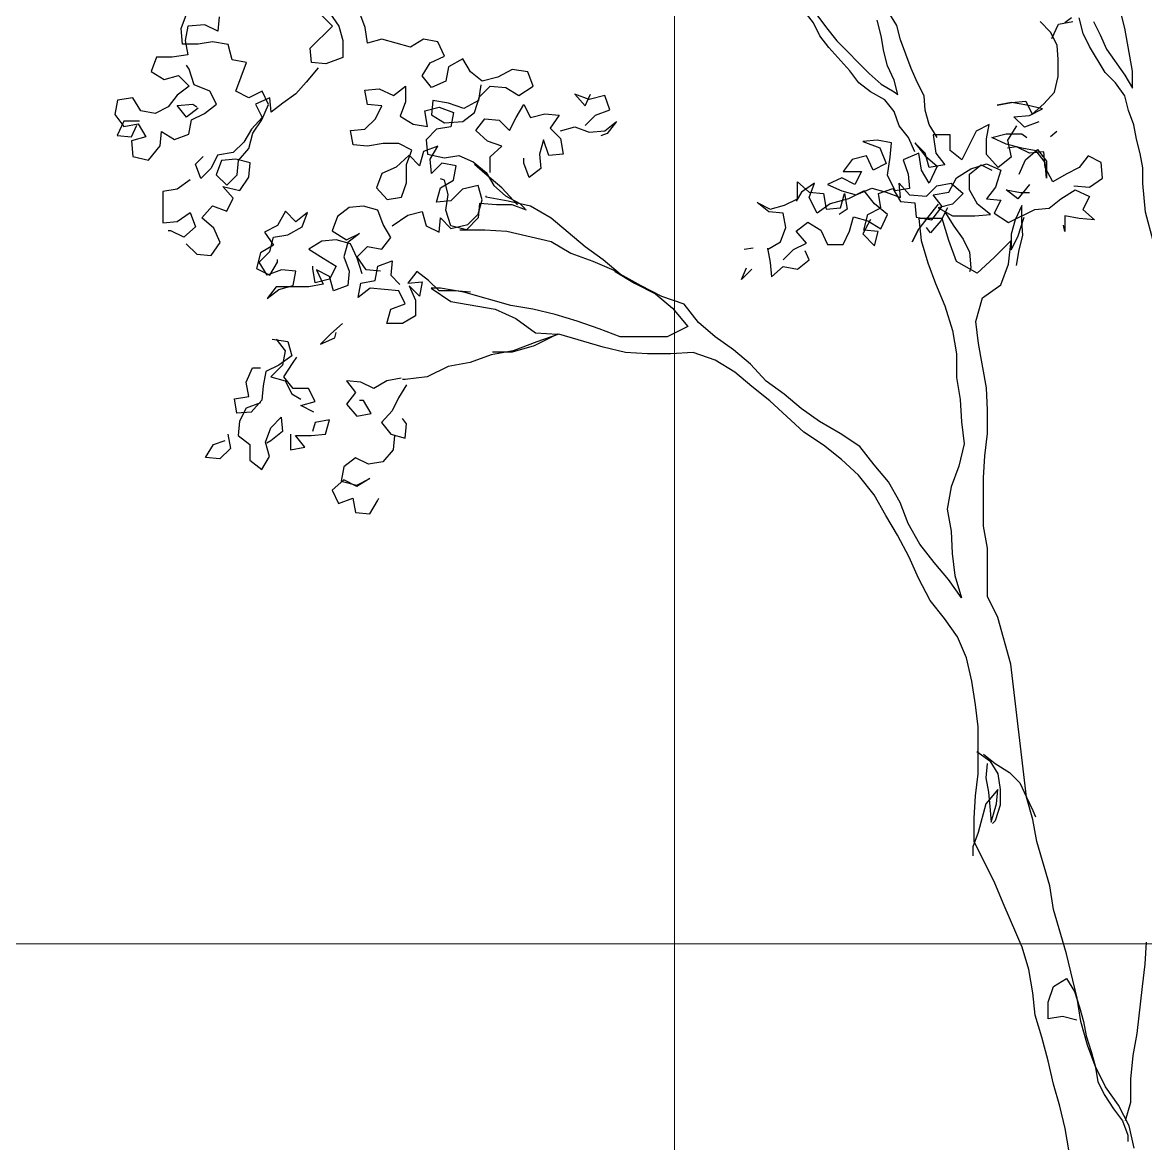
# Model space of a CAD drawing. Header units: millimetres. Extents: x 684983 to 685377, y 990360 to 990509.
# Drawn here: x 685191.256 to 685192.498, y 990433.817 to 990435.057 of the extents above; entities that cross this region are included whole.
import ezdxf

# ---------------------------------------------------------------- set-up
doc = ezdxf.new("R2010")
doc.units = ezdxf.units.MM
doc.layers.add('grid', color=8, linetype='Continuous', lineweight=9)
doc.layers.add('TEAK', color=7, linetype='Continuous')

# ---------------------------------------------------------------- blocks, each defined once
blk = doc.blocks.new('A$C25655A80')
at = {"color": 62}
for p, q in [((-0.75724, 1.33594), (-0.75339, 1.34651)), ((-0.72936, 1.34457), (-0.73033, 1.33399)), ((-0.64573, 1.33776), (-0.65438, 1.34642)), ((-0.64765, 1.34738), (-0.64093, 1.33776)), ((-0.6217, 1.33678), (-0.62554, 1.34736)), ((-0.29101, 1.34032), (-0.29773, 1.34898)), ((-0.28908, 1.34705), (-0.2814, 1.33647)), ((-0.24103, 1.33066), (-0.2439, 1.3422)), ((-0.22949, 1.33834), (-0.23525, 1.34796)), ((-0.10067, 1.34399), (-0.10548, 1.34015)), ((-0.09203, 1.33245), (-0.0949, 1.34399)), ((-0.06126, 1.33627), (-0.06413, 1.3478)), ((-0.75629, 1.32441), (-0.75724, 1.33594)), ((-0.75244, 1.33786), (-0.75437, 1.32729)), ((-0.73994, 1.33881), (-0.75244, 1.33786)), ((-0.73033, 1.33399), (-0.73994, 1.33881)), ((-0.66209, 1.32144), (-0.64573, 1.33776)), ((-0.64093, 1.33776), (-0.63805, 1.32718)), ((-0.61979, 1.32524), (-0.6217, 1.33678)), ((-0.28621, 1.3307), (-0.29101, 1.34032)), ((-0.2814, 1.33647), (-0.27372, 1.32685)), ((-0.22661, 1.32777), (-0.22949, 1.33834)), ((-0.11606, 1.33343), (-0.12374, 1.34113)), ((-0.1151, 1.32862), (-0.11029, 1.33919)), ((-0.11029, 1.33919), (-0.09971, 1.34111)), ((-0.08433, 1.34109), (-0.07953, 1.33148)), ((-0.05552, 1.30454), (-0.06126, 1.33627)), ((-0.75437, 1.32729), (-0.75246, 1.31671)), ((-0.73418, 1.32631), (-0.74476, 1.32439)), ((-0.72265, 1.32437), (-0.73418, 1.32631)), ((-0.63805, 1.32718), (-0.63806, 1.31468)), ((-0.60921, 1.32812), (-0.61979, 1.32524)), ((-0.58807, 1.32233), (-0.60921, 1.32812)), ((-0.57845, 1.32809), (-0.58807, 1.32233)), ((-0.56788, 1.32616), (-0.57845, 1.32809)), ((-0.56308, 1.31558), (-0.56788, 1.32616)), ((-0.27949, 1.32205), (-0.28621, 1.3307)), ((-0.27372, 1.32685), (-0.24971, 1.30279)), ((-0.23912, 1.31913), (-0.24103, 1.33066)), ((-0.21894, 1.30661), (-0.22661, 1.32777)), ((-0.11126, 1.32381), (-0.11606, 1.33343)), ((-0.08723, 1.32283), (-0.09203, 1.33245)), ((-0.07953, 1.33148), (-0.07473, 1.3209)), ((-0.74476, 1.32439), (-0.75629, 1.32441)), ((-0.71977, 1.31284), (-0.72265, 1.32437)), ((-0.66114, 1.31086), (-0.66209, 1.32144)), ((-0.26413, 1.30473), (-0.27949, 1.32205)), ((-0.23624, 1.30855), (-0.23912, 1.31913)), ((-0.11031, 1.31324), (-0.11126, 1.32381)), ((-0.07571, 1.30359), (-0.08723, 1.32283)), ((-0.07473, 1.3209), (-0.06129, 1.30166)), ((-0.77553, 1.31481), (-0.77938, 1.30424)), ((-0.76399, 1.3148), (-0.77553, 1.31481)), ((-0.75246, 1.31671), (-0.76399, 1.3148)), ((-0.7515, 1.30614), (-0.75342, 1.30902)), ((-0.7092, 1.3109), (-0.71977, 1.31284)), ((-0.71691, 1.28976), (-0.7092, 1.3109)), ((-0.65056, 1.30989), (-0.66114, 1.31086)), ((-0.63806, 1.31468), (-0.65056, 1.30989)), ((-0.57944, 1.30117), (-0.57366, 1.31078)), ((-0.57366, 1.31078), (-0.56308, 1.31558)), ((-0.54962, 1.31364), (-0.5602, 1.30788)), ((-0.54386, 1.30402), (-0.54962, 1.31364)), ((-0.11032, 1.30074), (-0.11031, 1.31324)), ((-0.77938, 1.30424), (-0.76978, 1.29846)), ((-0.76978, 1.29846), (-0.7592, 1.30134)), ((-0.7592, 1.30134), (-0.75152, 1.29364)), ((-0.74767, 1.2946), (-0.7515, 1.30614)), ((-0.65633, 1.30701), (-0.665, 1.29644)), ((-0.57271, 1.29251), (-0.57944, 1.30117)), ((-0.5602, 1.30788), (-0.56214, 1.29731)), ((-0.53522, 1.29729), (-0.54386, 1.30402)), ((-0.5131, 1.30592), (-0.52368, 1.30016)), ((-0.50157, 1.30398), (-0.5131, 1.30592)), ((-0.49773, 1.29341), (-0.50157, 1.30398)), ((-0.2574, 1.29607), (-0.26413, 1.30473)), ((-0.24971, 1.30279), (-0.24106, 1.29509)), ((-0.23145, 1.29797), (-0.23624, 1.30855)), ((-0.21415, 1.29603), (-0.21894, 1.30661)), ((-0.11321, 1.28921), (-0.11032, 1.30074)), ((-0.06803, 1.2959), (-0.07571, 1.30359)), ((-0.06129, 1.30166), (-0.05553, 1.29204)), ((-0.05553, 1.29204), (-0.05552, 1.30454)), ((-0.75152, 1.29364), (-0.76017, 1.28692)), ((-0.73614, 1.28978), (-0.74767, 1.2946)), ((-0.665, 1.29644), (-0.67269, 1.2878)), ((-0.6006, 1.28677), (-0.59194, 1.29349)), ((-0.59194, 1.29349), (-0.59195, 1.28196)), ((-0.56214, 1.29731), (-0.57271, 1.29251)), ((-0.53618, 1.2944), (-0.53812, 1.28287)), ((-0.53715, 1.28575), (-0.52945, 1.29344)), ((-0.52368, 1.30016), (-0.53522, 1.29729)), ((-0.52945, 1.29344), (-0.51792, 1.29246)), ((-0.51792, 1.29246), (-0.50831, 1.28669)), ((-0.50831, 1.28669), (-0.49773, 1.29341)), ((-0.24876, 1.28933), (-0.2574, 1.29607)), ((-0.24106, 1.29509), (-0.23145, 1.28932)), ((-0.22857, 1.28739), (-0.23145, 1.29797)), ((-0.20935, 1.28641), (-0.21415, 1.29603)), ((-0.06131, 1.28628), (-0.06803, 1.2959)), ((-0.79286, 1.28503), (-0.8044, 1.28311)), ((-0.7871, 1.27541), (-0.79286, 1.28503)), ((-0.76017, 1.28692), (-0.76691, 1.27827)), ((-0.73134, 1.28016), (-0.73614, 1.28978)), ((-0.7073, 1.28495), (-0.71691, 1.28976)), ((-0.69769, 1.28974), (-0.7073, 1.28495)), ((-0.69192, 1.28493), (-0.7025, 1.28014)), ((-0.69289, 1.28013), (-0.69769, 1.28974)), ((-0.69097, 1.27436), (-0.69192, 1.28493)), ((-0.67269, 1.2878), (-0.68231, 1.28108)), ((-0.62174, 1.29064), (-0.61117, 1.29159)), ((-0.61983, 1.28006), (-0.62174, 1.29064)), ((-0.61117, 1.29159), (-0.6006, 1.28677)), ((-0.54101, 1.27422), (-0.53715, 1.28575)), ((-0.46698, 1.28761), (-0.45929, 1.27895)), ((-0.4564, 1.28376), (-0.46698, 1.28761)), ((-0.45929, 1.27895), (-0.45544, 1.2876)), ((-0.44487, 1.28663), (-0.4564, 1.28376)), ((-0.44103, 1.27605), (-0.44487, 1.28663)), ((-0.23819, 1.28356), (-0.24876, 1.28933)), ((-0.23145, 1.28932), (-0.22857, 1.28739)), ((-0.2084, 1.27584), (-0.20935, 1.28641)), ((-0.12091, 1.28056), (-0.11321, 1.28921)), ((-0.05843, 1.2757), (-0.06131, 1.28628)), ((-0.8044, 1.28311), (-0.80633, 1.27254)), ((-0.76691, 1.27827), (-0.77653, 1.27347)), ((-0.76018, 1.27923), (-0.74864, 1.28018)), ((-0.75346, 1.27057), (-0.76018, 1.27923)), ((-0.7448, 1.27729), (-0.75346, 1.27057)), ((-0.74864, 1.28018), (-0.74576, 1.27825)), ((-0.74, 1.27344), (-0.73134, 1.28016)), ((-0.7025, 1.28014), (-0.6977, 1.27052)), ((-0.69771, 1.2686), (-0.69289, 1.28013)), ((-0.68231, 1.28108), (-0.69097, 1.27436)), ((-0.60926, 1.27909), (-0.61983, 1.28006)), ((-0.61407, 1.26948), (-0.60926, 1.27909)), ((-0.59195, 1.28196), (-0.5958, 1.27139)), ((-0.57754, 1.27522), (-0.56696, 1.27809)), ((-0.57176, 1.2829), (-0.57273, 1.27233)), ((-0.56023, 1.28097), (-0.57176, 1.2829)), ((-0.56696, 1.27809), (-0.55639, 1.27423)), ((-0.5487, 1.27711), (-0.56023, 1.28097)), ((-0.53812, 1.28287), (-0.5487, 1.27711)), ((-0.51025, 1.27035), (-0.50447, 1.27995)), ((-0.50447, 1.27995), (-0.49968, 1.27034)), ((-0.45161, 1.27222), (-0.44103, 1.27605)), ((-0.23147, 1.2749), (-0.23819, 1.28356)), ((-0.20552, 1.26526), (-0.2084, 1.27584)), ((-0.15552, 1.27964), (-0.14494, 1.28155)), ((-0.14494, 1.28155), (-0.15552, 1.27964)), ((-0.14494, 1.28155), (-0.13437, 1.2825)), ((-0.13341, 1.27962), (-0.14494, 1.28155)), ((-0.13437, 1.2825), (-0.12957, 1.27288)), ((-0.12188, 1.27672), (-0.13341, 1.27962)), ((-0.1315, 1.27192), (-0.12188, 1.27672)), ((-0.12957, 1.27288), (-0.12091, 1.28056)), ((-0.80633, 1.27254), (-0.79961, 1.26388)), ((-0.7996, 1.26773), (-0.80442, 1.25716)), ((-0.78807, 1.26772), (-0.7996, 1.26773)), ((-0.77653, 1.27347), (-0.7871, 1.27541)), ((-0.75155, 1.25807), (-0.74962, 1.26864)), ((-0.74962, 1.26864), (-0.74, 1.27344)), ((-0.6977, 1.27052), (-0.7054, 1.26187)), ((-0.70444, 1.25899), (-0.69771, 1.2686)), ((-0.62177, 1.2618), (-0.61407, 1.26948)), ((-0.5958, 1.27139), (-0.5862, 1.26561)), ((-0.57562, 1.26368), (-0.57754, 1.27522)), ((-0.57273, 1.27233), (-0.56312, 1.26655)), ((-0.56312, 1.26655), (-0.54967, 1.2675)), ((-0.55639, 1.27423), (-0.55832, 1.26366)), ((-0.54967, 1.2675), (-0.54101, 1.27422)), ((-0.54006, 1.26076), (-0.53332, 1.26941)), ((-0.53332, 1.26941), (-0.52275, 1.26844)), ((-0.52275, 1.26844), (-0.51507, 1.26074)), ((-0.51507, 1.26074), (-0.51025, 1.27035)), ((-0.49968, 1.27034), (-0.4891, 1.27321)), ((-0.4891, 1.27321), (-0.47853, 1.27224)), ((-0.47853, 1.27224), (-0.48526, 1.26263)), ((-0.45931, 1.26453), (-0.45161, 1.27222)), ((-0.22763, 1.26432), (-0.23147, 1.2749)), ((-0.14303, 1.27097), (-0.1315, 1.27192)), ((-0.13535, 1.26327), (-0.14303, 1.27097)), ((-0.0546, 1.26512), (-0.05843, 1.2757)), ((-0.79961, 1.26388), (-0.78903, 1.2658)), ((-0.79385, 1.25619), (-0.78999, 1.26484)), ((-0.78903, 1.2658), (-0.78327, 1.25618)), ((-0.7727, 1.24944), (-0.77173, 1.26001)), ((-0.77173, 1.26001), (-0.76213, 1.25424)), ((-0.7054, 1.26187), (-0.71118, 1.25227)), ((-0.63234, 1.26085), (-0.62177, 1.2618)), ((-0.63043, 1.25027), (-0.63234, 1.26085)), ((-0.5862, 1.26561), (-0.57562, 1.26368)), ((-0.5689, 1.26175), (-0.57659, 1.25407)), ((-0.55832, 1.26366), (-0.5689, 1.26175)), ((-0.53141, 1.25306), (-0.54006, 1.26076)), ((-0.48526, 1.26263), (-0.47758, 1.25494)), ((-0.47757, 1.2607), (-0.467, 1.26358)), ((-0.467, 1.26358), (-0.45643, 1.25972)), ((-0.45643, 1.25972), (-0.44489, 1.26067)), ((-0.44489, 1.26067), (-0.43623, 1.2674)), ((-0.43623, 1.2674), (-0.44297, 1.25875)), ((-0.22091, 1.25566), (-0.22763, 1.26432)), ((-0.19976, 1.25564), (-0.20552, 1.26526)), ((-0.17092, 1.26042), (-0.18151, 1.23928)), ((-0.1613, 1.26522), (-0.17092, 1.26042)), ((-0.16323, 1.25465), (-0.1613, 1.26522)), ((-0.14112, 1.26424), (-0.14785, 1.25367)), ((-0.12477, 1.26711), (-0.13535, 1.26327)), ((-0.11613, 1.25653), (-0.11132, 1.26037)), ((-0.05268, 1.25455), (-0.0546, 1.26512)), ((-0.80442, 1.25716), (-0.79385, 1.25619)), ((-0.78327, 1.25618), (-0.79385, 1.2533)), ((-0.79385, 1.2533), (-0.7929, 1.24177)), ((-0.76213, 1.25424), (-0.75155, 1.25807)), ((-0.71118, 1.25227), (-0.71888, 1.24458)), ((-0.70734, 1.24746), (-0.70444, 1.25899)), ((-0.60832, 1.25121), (-0.61986, 1.2493)), ((-0.59678, 1.2512), (-0.60832, 1.25121)), ((-0.58718, 1.24638), (-0.59678, 1.2512)), ((-0.57659, 1.25407), (-0.57564, 1.24349)), ((-0.52084, 1.24921), (-0.53141, 1.25306)), ((-0.49008, 1.25399), (-0.49297, 1.24341)), ((-0.48624, 1.24245), (-0.49008, 1.25399)), ((-0.47758, 1.25494), (-0.47567, 1.2434)), ((-0.44297, 1.25875), (-0.44778, 1.25683)), ((-0.24398, 1.25376), (-0.25456, 1.25281)), ((-0.25456, 1.25281), (-0.24207, 1.24799)), ((-0.23341, 1.25183), (-0.24398, 1.25376)), ((-0.23438, 1.24126), (-0.23341, 1.25183)), ((-0.21611, 1.24508), (-0.22091, 1.25566)), ((-0.21611, 1.25181), (-0.20843, 1.24219)), ((-0.20843, 1.24412), (-0.21611, 1.25181)), ((-0.20264, 1.25757), (-0.20073, 1.24411)), ((-0.19015, 1.25756), (-0.20264, 1.25757)), ((-0.19016, 1.24602), (-0.19015, 1.25756)), ((-0.16324, 1.24311), (-0.16323, 1.25465)), ((-0.15939, 1.25561), (-0.14881, 1.25848)), ((-0.14882, 1.25079), (-0.15939, 1.25561)), ((-0.14881, 1.25848), (-0.13728, 1.25847)), ((-0.14785, 1.25367), (-0.14498, 1.24117)), ((-0.13728, 1.25847), (-0.13343, 1.25558)), ((-0.04981, 1.24397), (-0.05268, 1.25455)), ((-0.78137, 1.23887), (-0.7727, 1.24944)), ((-0.73041, 1.24267), (-0.73523, 1.23306)), ((-0.71888, 1.24458), (-0.73041, 1.24267)), ((-0.71504, 1.23881), (-0.70734, 1.24746)), ((-0.61986, 1.2493), (-0.63043, 1.25027)), ((-0.59103, 1.23581), (-0.58718, 1.24638)), ((-0.57853, 1.24542), (-0.58142, 1.23484)), ((-0.56795, 1.24925), (-0.57853, 1.24542)), ((-0.57564, 1.24349), (-0.56315, 1.2406)), ((-0.57372, 1.23964), (-0.56795, 1.24925)), ((-0.5295, 1.24153), (-0.52084, 1.24921)), ((-0.49297, 1.24341), (-0.49202, 1.23284)), ((-0.47567, 1.2434), (-0.48624, 1.24245)), ((-0.24207, 1.24799), (-0.23727, 1.23645)), ((-0.21323, 1.24412), (-0.22477, 1.23932)), ((-0.21132, 1.23162), (-0.21323, 1.24412)), ((-0.20555, 1.23354), (-0.20843, 1.24412)), ((-0.20073, 1.24411), (-0.19401, 1.23545)), ((-0.18151, 1.23928), (-0.19016, 1.24602)), ((-0.1546, 1.23349), (-0.16324, 1.24311)), ((-0.13729, 1.2479), (-0.14882, 1.25079)), ((-0.14113, 1.24886), (-0.14786, 1.24791)), ((-0.13152, 1.24405), (-0.14113, 1.24886)), ((-0.12671, 1.24596), (-0.13729, 1.2479)), ((-0.13441, 1.23924), (-0.12575, 1.24692)), ((-0.12095, 1.245), (-0.13152, 1.24405)), ((-0.11999, 1.23731), (-0.12671, 1.24596)), ((-0.12575, 1.24692), (-0.11903, 1.23827)), ((-0.12, 1.23346), (-0.12095, 1.245)), ((-0.0479, 1.23339), (-0.04981, 1.24397)), ((-0.7929, 1.24177), (-0.78137, 1.23887)), ((-0.74676, 1.23596), (-0.74099, 1.24172)), ((-0.74293, 1.22538), (-0.74676, 1.23596)), ((-0.72753, 1.23882), (-0.73139, 1.22825)), ((-0.71696, 1.23977), (-0.72753, 1.23882)), ((-0.70639, 1.23688), (-0.71696, 1.23977)), ((-0.71601, 1.22824), (-0.71504, 1.23881)), ((-0.70736, 1.22631), (-0.70639, 1.23688)), ((-0.5891, 1.24254), (-0.59872, 1.2339)), ((-0.59104, 1.22236), (-0.59103, 1.23581)), ((-0.58142, 1.23484), (-0.5891, 1.24254)), ((-0.57277, 1.22907), (-0.57372, 1.23964)), ((-0.56507, 1.23675), (-0.57277, 1.22907)), ((-0.5545, 1.23482), (-0.56507, 1.23675)), ((-0.56315, 1.2406), (-0.55257, 1.24251)), ((-0.55643, 1.22425), (-0.5545, 1.23482)), ((-0.55257, 1.24251), (-0.542, 1.23769)), ((-0.542, 1.23769), (-0.5324, 1.22999)), ((-0.53336, 1.22903), (-0.54104, 1.23577)), ((-0.52951, 1.22999), (-0.5295, 1.24153)), ((-0.50451, 1.2367), (-0.50451, 1.24054)), ((-0.50068, 1.22612), (-0.50451, 1.2367)), ((-0.26226, 1.23936), (-0.269, 1.23071)), ((-0.25169, 1.24223), (-0.26226, 1.23936)), ((-0.24689, 1.23165), (-0.25169, 1.24223)), ((-0.23727, 1.23645), (-0.24689, 1.23165)), ((-0.23632, 1.2278), (-0.23438, 1.24126)), ((-0.22477, 1.23932), (-0.22094, 1.22875)), ((-0.20843, 1.24219), (-0.19978, 1.23449)), ((-0.19978, 1.23449), (-0.20556, 1.222)), ((-0.19401, 1.23545), (-0.20555, 1.23354)), ((-0.17575, 1.2287), (-0.1671, 1.23543)), ((-0.17479, 1.23255), (-0.16325, 1.23638)), ((-0.1671, 1.23543), (-0.15941, 1.23157)), ((-0.16325, 1.23638), (-0.15268, 1.23157)), ((-0.14498, 1.24117), (-0.1546, 1.23349)), ((-0.13923, 1.22867), (-0.13441, 1.23924)), ((-0.11904, 1.22577), (-0.11999, 1.23731)), ((-0.11903, 1.23827), (-0.11904, 1.22577)), ((-0.08826, 1.24208), (-0.095, 1.23344)), ((-0.07866, 1.23727), (-0.08826, 1.24208)), ((-0.0777, 1.22573), (-0.07866, 1.23727)), ((-0.73523, 1.23306), (-0.74293, 1.22538)), ((-0.73139, 1.22825), (-0.7237, 1.22055)), ((-0.7237, 1.22055), (-0.71601, 1.22824)), ((-0.71409, 1.2167), (-0.70736, 1.22631)), ((-0.6093, 1.2291), (-0.61316, 1.21853)), ((-0.59872, 1.2339), (-0.6093, 1.2291)), ((-0.52087, 1.21845), (-0.53336, 1.22903)), ((-0.5324, 1.22999), (-0.52664, 1.22037)), ((-0.49202, 1.23284), (-0.50068, 1.22612)), ((-0.269, 1.23071), (-0.25554, 1.2307)), ((-0.25554, 1.2307), (-0.26036, 1.22109)), ((-0.23056, 1.21626), (-0.23632, 1.2278)), ((-0.22094, 1.22875), (-0.21998, 1.21817)), ((-0.20556, 1.222), (-0.21132, 1.23162)), ((-0.18537, 1.22583), (-0.17479, 1.23255)), ((-0.17577, 1.21717), (-0.17575, 1.2287)), ((-0.15268, 1.23157), (-0.15654, 1.21907)), ((-0.11424, 1.22288), (-0.12, 1.23346)), ((-0.10462, 1.22864), (-0.11424, 1.22288)), ((-0.095, 1.23344), (-0.10462, 1.22864)), ((-0.04791, 1.22186), (-0.0479, 1.23339)), ((-0.75062, 1.22442), (-0.76024, 1.2177)), ((-0.72659, 1.2196), (-0.71409, 1.2167)), ((-0.71891, 1.21094), (-0.72659, 1.2196)), ((-0.61316, 1.21853), (-0.60547, 1.20987)), ((-0.5949, 1.21179), (-0.59104, 1.22236)), ((-0.56895, 1.20792), (-0.56605, 1.21849)), ((-0.56316, 1.22425), (-0.56605, 1.22522)), ((-0.56605, 1.21849), (-0.55643, 1.22425)), ((-0.56029, 1.21368), (-0.56316, 1.22425)), ((-0.53817, 1.22038), (-0.54971, 1.21751)), ((-0.5353, 1.20981), (-0.53817, 1.22038)), ((-0.52664, 1.22037), (-0.51799, 1.21268)), ((-0.50935, 1.20594), (-0.52087, 1.21845)), ((-0.30266, 1.21056), (-0.30265, 1.22305)), ((-0.30265, 1.22305), (-0.29401, 1.21535)), ((-0.29016, 1.22208), (-0.29978, 1.21536)), ((-0.29401, 1.21151), (-0.29016, 1.22208)), ((-0.26997, 1.22591), (-0.28054, 1.22111)), ((-0.28054, 1.22111), (-0.26997, 1.21629)), ((-0.26036, 1.22109), (-0.26997, 1.22591)), ((-0.2594, 1.2134), (-0.24786, 1.2182)), ((-0.24786, 1.2182), (-0.23729, 1.2153)), ((-0.24306, 1.21435), (-0.23248, 1.21818)), ((-0.23248, 1.21818), (-0.22672, 1.20856)), ((-0.21998, 1.21817), (-0.23056, 1.21626)), ((-0.22767, 1.22202), (-0.21999, 1.21336)), ((-0.22672, 1.21145), (-0.22767, 1.22202)), ((-0.20749, 1.21239), (-0.1998, 1.22008)), ((-0.1998, 1.22008), (-0.18922, 1.22199)), ((-0.19115, 1.21526), (-0.18537, 1.22583)), ((-0.18922, 1.22199), (-0.18057, 1.21429)), ((-0.15654, 1.21907), (-0.16327, 1.21043)), ((-0.13154, 1.22097), (-0.1402, 1.21041)), ((-0.09886, 1.21998), (-0.08732, 1.21901)), ((-0.08732, 1.21901), (-0.0777, 1.22573)), ((-0.046, 1.20071), (-0.04791, 1.22186)), ((-0.77081, 1.21579), (-0.77083, 1.19272)), ((-0.76024, 1.2177), (-0.77081, 1.21579)), ((-0.72372, 1.20133), (-0.71891, 1.21094)), ((-0.60547, 1.20987), (-0.5949, 1.21179)), ((-0.56222, 1.20214), (-0.56029, 1.21368)), ((-0.54971, 1.21751), (-0.55837, 1.20887)), ((-0.53819, 1.19924), (-0.5353, 1.20981)), ((-0.51799, 1.21268), (-0.50742, 1.2069)), ((-0.31228, 1.20576), (-0.30266, 1.21056)), ((-0.29978, 1.21536), (-0.30363, 1.20863)), ((-0.29401, 1.21535), (-0.28343, 1.21438)), ((-0.28825, 1.19997), (-0.29401, 1.21151)), ((-0.28343, 1.21438), (-0.28152, 1.20285)), ((-0.26517, 1.21052), (-0.27863, 1.20669)), ((-0.27095, 1.2038), (-0.26805, 1.21437)), ((-0.26997, 1.21629), (-0.2594, 1.2134)), ((-0.26805, 1.21437), (-0.26614, 1.20283)), ((-0.25363, 1.21628), (-0.26517, 1.21052)), ((-0.24595, 1.20666), (-0.25363, 1.21628)), ((-0.24115, 1.20377), (-0.24306, 1.21435)), ((-0.23729, 1.2153), (-0.22672, 1.21145)), ((-0.21999, 1.21336), (-0.20749, 1.21239)), ((-0.20269, 1.21335), (-0.19115, 1.21526)), ((-0.19596, 1.20469), (-0.20269, 1.21335)), ((-0.18057, 1.21429), (-0.18827, 1.20661)), ((-0.17001, 1.20659), (-0.17577, 1.21717)), ((-0.16327, 1.21043), (-0.1527, 1.20946)), ((-0.14885, 1.21714), (-0.13828, 1.21521)), ((-0.1402, 1.21041), (-0.14885, 1.21714)), ((-0.13828, 1.21521), (-0.13155, 1.21521)), ((-0.11714, 1.20366), (-0.10848, 1.21038)), ((-0.10848, 1.21038), (-0.0979, 1.2171)), ((-0.0979, 1.2171), (-0.08733, 1.21228)), ((-0.08733, 1.21228), (-0.09215, 1.20267)), ((-0.74199, 1.19654), (-0.73429, 1.20518)), ((-0.73429, 1.20518), (-0.72372, 1.20133)), ((-0.68046, 1.20129), (-0.68624, 1.19072)), ((-0.67278, 1.19359), (-0.68046, 1.20129)), ((-0.63336, 1.20413), (-0.64201, 1.19741)), ((-0.62278, 1.20508), (-0.63336, 1.20413)), ((-0.61221, 1.20219), (-0.62278, 1.20508)), ((-0.60837, 1.19161), (-0.61221, 1.20219)), ((-0.55837, 1.20887), (-0.56895, 1.20792)), ((-0.55839, 1.1906), (-0.56222, 1.20214)), ((-0.53722, 1.20693), (-0.5382, 1.19635)), ((-0.52473, 1.20595), (-0.53722, 1.20693)), ((-0.51319, 1.20594), (-0.52473, 1.20595)), ((-0.50262, 1.20209), (-0.51319, 1.20594)), ((-0.50742, 1.2069), (-0.50358, 1.20305)), ((-0.33247, 1.2077), (-0.32286, 1.20288)), ((-0.32382, 1.20096), (-0.33247, 1.2077)), ((-0.32286, 1.20288), (-0.31228, 1.20576)), ((-0.27863, 1.20669), (-0.28825, 1.19997)), ((-0.28152, 1.20285), (-0.27095, 1.2038)), ((-0.26614, 1.20283), (-0.27191, 1.19899)), ((-0.25076, 1.19897), (-0.24115, 1.20377)), ((-0.23634, 1.19896), (-0.24595, 1.20666)), ((-0.22672, 1.20856), (-0.21615, 1.20759)), ((-0.21615, 1.20759), (-0.2152, 1.19702)), ((-0.19885, 1.20662), (-0.20655, 1.19701)), ((-0.20366, 1.19508), (-0.19596, 1.20469)), ((-0.18827, 1.20661), (-0.19885, 1.20373)), ((-0.19885, 1.20373), (-0.18828, 1.19795)), ((-0.19212, 1.20373), (-0.19694, 1.19412)), ((-0.1604, 1.19889), (-0.17001, 1.20659)), ((-0.1527, 1.20946), (-0.15752, 1.19985)), ((-0.14695, 1.19311), (-0.12771, 1.20271)), ((-0.13732, 1.2056), (-0.14214, 1.19503)), ((-0.13733, 1.19406), (-0.13732, 1.2056)), ((-0.12771, 1.20271), (-0.11714, 1.20366)), ((-0.09215, 1.20267), (-0.0835, 1.19497)), ((-0.77083, 1.19272), (-0.76026, 1.19367)), ((-0.76026, 1.19367), (-0.75064, 1.20039)), ((-0.75064, 1.20039), (-0.7468, 1.18981)), ((-0.73335, 1.18884), (-0.74199, 1.19654)), ((-0.66412, 1.20031), (-0.67278, 1.19359)), ((-0.66798, 1.18974), (-0.66412, 1.20031)), ((-0.64201, 1.19741), (-0.64587, 1.18684)), ((-0.60165, 1.19064), (-0.5901, 1.19832)), ((-0.5901, 1.19832), (-0.57953, 1.2012)), ((-0.57953, 1.2012), (-0.57665, 1.19062)), ((-0.56704, 1.1858), (-0.56607, 1.19638)), ((-0.56607, 1.19638), (-0.55839, 1.18868)), ((-0.5382, 1.19635), (-0.54685, 1.18771)), ((-0.54589, 1.19155), (-0.53819, 1.19924)), ((-0.31325, 1.19999), (-0.32382, 1.20096)), ((-0.31133, 1.18942), (-0.31325, 1.19999)), ((-0.30365, 1.18652), (-0.29499, 1.19325)), ((-0.29499, 1.19325), (-0.28538, 1.18747)), ((-0.26423, 1.18649), (-0.26134, 1.19706)), ((-0.26134, 1.19706), (-0.25077, 1.19417)), ((-0.24884, 1.19513), (-0.25462, 1.18456)), ((-0.25366, 1.18744), (-0.25076, 1.19897)), ((-0.25077, 1.19417), (-0.24116, 1.18839)), ((-0.24116, 1.18839), (-0.23634, 1.19896)), ((-0.2152, 1.19702), (-0.20366, 1.19508)), ((-0.20655, 1.19701), (-0.21328, 1.18836)), ((-0.19694, 1.19412), (-0.20463, 1.18547)), ((-0.19405, 1.20084), (-0.18733, 1.19026)), ((-0.18828, 1.19795), (-0.17194, 1.19794)), ((-0.17194, 1.19794), (-0.1604, 1.19889)), ((-0.15752, 1.19985), (-0.14695, 1.19311)), ((-0.14214, 1.19503), (-0.14503, 1.18446)), ((-0.14023, 1.18253), (-0.13541, 1.19694)), ((-0.13638, 1.18349), (-0.13733, 1.19406)), ((-0.10561, 1.19788), (-0.10562, 1.18634)), ((-0.09504, 1.19595), (-0.10561, 1.19788)), ((-0.0835, 1.19497), (-0.09504, 1.19595)), ((-0.04026, 1.17955), (-0.046, 1.20071)), ((-0.76507, 1.18695), (-0.76699, 1.18695)), ((-0.75546, 1.18213), (-0.76507, 1.18695)), ((-0.7468, 1.18981), (-0.75546, 1.18213)), ((-0.72855, 1.17826), (-0.73335, 1.18884)), ((-0.68624, 1.19072), (-0.69586, 1.18592)), ((-0.69586, 1.18592), (-0.68914, 1.1763)), ((-0.67856, 1.18398), (-0.66798, 1.18974)), ((-0.64587, 1.18684), (-0.6353, 1.1801)), ((-0.6353, 1.1801), (-0.62568, 1.1849)), ((-0.62568, 1.1849), (-0.63434, 1.17818)), ((-0.60262, 1.18199), (-0.60837, 1.19161)), ((-0.57665, 1.19062), (-0.56704, 1.1858)), ((-0.55839, 1.18868), (-0.54589, 1.19155)), ((-0.54685, 1.18771), (-0.55839, 1.1906)), ((-0.55166, 1.18771), (-0.5334, 1.1877)), ((-0.5334, 1.1877), (-0.51706, 1.18672)), ((-0.51706, 1.18672), (-0.48438, 1.179)), ((-0.31519, 1.17884), (-0.31133, 1.18942)), ((-0.29596, 1.17787), (-0.30365, 1.18652)), ((-0.28538, 1.18747), (-0.28058, 1.17689)), ((-0.26905, 1.17688), (-0.26423, 1.18649)), ((-0.24308, 1.18647), (-0.25366, 1.18744)), ((-0.24598, 1.1759), (-0.24308, 1.18647)), ((-0.2181, 1.17876), (-0.21328, 1.18836)), ((-0.21328, 1.18836), (-0.2181, 1.17876)), ((-0.20463, 1.18547), (-0.20751, 1.18932)), ((-0.18733, 1.19026), (-0.18061, 1.18064)), ((-0.10562, 1.18634), (-0.10658, 1.19115)), ((-0.75354, 1.17732), (-0.74586, 1.16963)), ((-0.73529, 1.16865), (-0.72855, 1.17826)), ((-0.69203, 1.1715), (-0.68913, 1.18207)), ((-0.68913, 1.18207), (-0.67856, 1.18398)), ((-0.65357, 1.17915), (-0.66319, 1.1734)), ((-0.64299, 1.18011), (-0.65357, 1.17915)), ((-0.63242, 1.17721), (-0.64299, 1.18011)), ((-0.63434, 1.17818), (-0.63724, 1.1676)), ((-0.62762, 1.16663), (-0.63242, 1.17721)), ((-0.60935, 1.17335), (-0.60262, 1.18199)), ((-0.48438, 1.179), (-0.46997, 1.17033)), ((-0.32481, 1.17309), (-0.31519, 1.17884)), ((-0.30558, 1.17307), (-0.29596, 1.17787)), ((-0.28058, 1.17689), (-0.26905, 1.17688)), ((-0.25462, 1.18456), (-0.24598, 1.1759)), ((-0.18061, 1.18064), (-0.17581, 1.17103)), ((-0.14503, 1.18446), (-0.14504, 1.17292)), ((-0.14504, 1.17292), (-0.14023, 1.18253)), ((-0.13928, 1.17292), (-0.13638, 1.18349)), ((-0.74586, 1.16963), (-0.73529, 1.16865)), ((-0.69876, 1.17054), (-0.70165, 1.15901)), ((-0.69972, 1.16382), (-0.69203, 1.1715)), ((-0.68914, 1.1763), (-0.69876, 1.17054)), ((-0.66319, 1.1734), (-0.65262, 1.16666)), ((-0.62762, 1.1676), (-0.61993, 1.17528)), ((-0.61993, 1.17528), (-0.60935, 1.17335)), ((-0.46997, 1.17033), (-0.45363, 1.16455)), ((-0.33538, 1.17406), (-0.34211, 1.1731)), ((-0.32481, 1.17405), (-0.32289, 1.16347)), ((-0.31328, 1.16538), (-0.30558, 1.17307)), ((-0.29405, 1.16537), (-0.29693, 1.1721)), ((-0.17581, 1.17103), (-0.17486, 1.15949)), ((-0.14121, 1.16138), (-0.13928, 1.17292)), ((-0.69396, 1.1542), (-0.69972, 1.16382)), ((-0.69204, 1.1542), (-0.68627, 1.1638)), ((-0.68627, 1.1638), (-0.68626, 1.16573)), ((-0.66031, 1.15897), (-0.66031, 1.1609)), ((-0.65262, 1.16666), (-0.64301, 1.16088)), ((-0.64301, 1.16088), (-0.64783, 1.15127)), ((-0.63724, 1.1676), (-0.6334, 1.15703)), ((-0.6209, 1.15798), (-0.62762, 1.1676)), ((-0.62379, 1.15509), (-0.62762, 1.16663)), ((-0.61418, 1.15028), (-0.61225, 1.16085)), ((-0.61225, 1.16085), (-0.60167, 1.16469)), ((-0.60167, 1.16469), (-0.60264, 1.15411)), ((-0.45363, 1.16455), (-0.43826, 1.15781)), ((-0.32289, 1.16347), (-0.32194, 1.1529)), ((-0.32194, 1.1529), (-0.31328, 1.16058)), ((-0.31328, 1.16058), (-0.30271, 1.15865)), ((-0.30271, 1.15865), (-0.29405, 1.16537)), ((-0.70165, 1.15901), (-0.69204, 1.1542)), ((-0.68339, 1.15803), (-0.69396, 1.1542)), ((-0.67281, 1.15706), (-0.68339, 1.15803)), ((-0.67475, 1.14649), (-0.67281, 1.15706)), ((-0.6584, 1.1484), (-0.66031, 1.15897)), ((-0.65743, 1.15801), (-0.65264, 1.14743)), ((-0.64782, 1.15319), (-0.65743, 1.15801)), ((-0.64495, 1.14262), (-0.64782, 1.15319)), ((-0.6334, 1.15703), (-0.63437, 1.14645)), ((-0.61033, 1.157), (-0.6209, 1.15798)), ((-0.60264, 1.15411), (-0.59592, 1.14738)), ((-0.58341, 1.15698), (-0.59015, 1.14833)), ((-0.57477, 1.15024), (-0.58341, 1.15698)), ((-0.43826, 1.15781), (-0.43729, 1.15685)), ((-0.43729, 1.15685), (-0.42288, 1.14818)), ((-0.34405, 1.15099), (-0.3402, 1.15964)), ((-0.33636, 1.15868), (-0.34405, 1.15099)), ((-0.17486, 1.15949), (-0.17582, 1.15661)), ((-0.68724, 1.14554), (-0.69398, 1.13689)), ((-0.69398, 1.13689), (-0.68532, 1.14362)), ((-0.66321, 1.14552), (-0.68724, 1.14554)), ((-0.68532, 1.14362), (-0.67475, 1.14649)), ((-0.65264, 1.14743), (-0.66321, 1.14552)), ((-0.64783, 1.15127), (-0.6584, 1.1484)), ((-0.63437, 1.14645), (-0.64495, 1.14262)), ((-0.62669, 1.13779), (-0.62476, 1.14837)), ((-0.61803, 1.14452), (-0.62669, 1.13779)), ((-0.62476, 1.14837), (-0.61418, 1.15028)), ((-0.59688, 1.14257), (-0.61803, 1.14452)), ((-0.59015, 1.14833), (-0.57957, 1.14929)), ((-0.58919, 1.14641), (-0.58439, 1.13583)), ((-0.58151, 1.13871), (-0.58919, 1.14641)), ((-0.57957, 1.14929), (-0.58151, 1.13871)), ((-0.56708, 1.14255), (-0.57477, 1.15024)), ((-0.56612, 1.14447), (-0.57285, 1.14447)), ((-0.57285, 1.14447), (-0.55844, 1.13485)), ((-0.54882, 1.14157), (-0.56612, 1.14447)), ((-0.42288, 1.14818), (-0.40751, 1.14048)), ((-0.59209, 1.13296), (-0.59688, 1.14257)), ((-0.58439, 1.13583), (-0.5844, 1.1243)), ((-0.55555, 1.14254), (-0.56708, 1.14255)), ((-0.54401, 1.14156), (-0.55555, 1.14254)), ((-0.51422, 1.13192), (-0.54882, 1.14157)), ((-0.40751, 1.14048), (-0.39502, 1.12989)), ((-0.60556, 1.11855), (-0.60266, 1.12912)), ((-0.60266, 1.12912), (-0.59209, 1.13296)), ((-0.55844, 1.13485), (-0.52576, 1.12905)), ((-0.52576, 1.12905), (-0.51039, 1.12231)), ((-0.49788, 1.12902), (-0.51422, 1.13192)), ((-0.48154, 1.12516), (-0.49788, 1.12902)), ((-0.39502, 1.12989), (-0.3835, 1.11642)), ((-0.63824, 1.11858), (-0.6469, 1.1109)), ((-0.59402, 1.11854), (-0.60556, 1.11855)), ((-0.5844, 1.1243), (-0.59402, 1.11854)), ((-0.51039, 1.12231), (-0.49598, 1.11172)), ((-0.46521, 1.12034), (-0.48154, 1.12516)), ((-0.44887, 1.11456), (-0.46521, 1.12034)), ((-0.6469, 1.1109), (-0.6546, 1.10321)), ((-0.64402, 1.10801), (-0.64305, 1.11185)), ((-0.47963, 1.11074), (-0.49695, 1.10211)), ((-0.49598, 1.11172), (-0.47963, 1.11074)), ((-0.43349, 1.10878), (-0.44887, 1.11456)), ((-0.3835, 1.11642), (-0.39889, 1.10875)), ((-0.69016, 1.10709), (-0.67863, 1.10516)), ((-0.68728, 1.10709), (-0.68056, 1.09843)), ((-0.67863, 1.10516), (-0.67575, 1.09458)), ((-0.6546, 1.10321), (-0.64402, 1.10801)), ((-0.49695, 1.10211), (-0.51329, 1.09732)), ((-0.39889, 1.10875), (-0.43349, 1.10878)), ((-0.67575, 1.09458), (-0.68537, 1.08786)), ((-0.68056, 1.09843), (-0.68249, 1.08786)), ((-0.6748, 1.08977), (-0.67191, 1.09362)), ((-0.51329, 1.09732), (-0.52771, 1.09733)), ((-0.70942, 1.07539), (-0.7046, 1.08595)), ((-0.7046, 1.08595), (-0.69883, 1.08595)), ((-0.68537, 1.08786), (-0.69499, 1.08306)), ((-0.68249, 1.08786), (-0.69115, 1.07921)), ((-0.68154, 1.0792), (-0.6748, 1.08977)), ((-0.69499, 1.08306), (-0.69692, 1.07249)), ((-0.69115, 1.07921), (-0.68058, 1.07632)), ((-0.67482, 1.07055), (-0.68154, 1.0792)), ((-0.59502, 1.07816), (-0.6056, 1.07625)), ((-0.7075, 1.06481), (-0.70942, 1.07539)), ((-0.69692, 1.07249), (-0.69789, 1.06192)), ((-0.68058, 1.07632), (-0.67578, 1.0667)), ((-0.66328, 1.07054), (-0.67482, 1.07055)), ((-0.65848, 1.06092), (-0.66328, 1.07054)), ((-0.6354, 1.07628), (-0.62868, 1.06762)), ((-0.62482, 1.07531), (-0.6354, 1.07628)), ((-0.61521, 1.07049), (-0.62482, 1.07531)), ((-0.6056, 1.07625), (-0.61521, 1.07049)), ((-0.59118, 1.07335), (-0.59696, 1.06375)), ((-0.71808, 1.0629), (-0.7075, 1.06481)), ((-0.71617, 1.05232), (-0.71808, 1.0629)), ((-0.69789, 1.06192), (-0.70559, 1.05327)), ((-0.67578, 1.0667), (-0.66905, 1.06285)), ((-0.66906, 1.05804), (-0.65848, 1.06092)), ((-0.62868, 1.06762), (-0.63541, 1.05898)), ((-0.62291, 1.06185), (-0.6258, 1.06185)), ((-0.61715, 1.05223), (-0.62291, 1.06185)), ((-0.59696, 1.06375), (-0.60177, 1.05414)), ((-0.70559, 1.05327), (-0.71617, 1.05232)), ((-0.70944, 1.05616), (-0.71425, 1.04655)), ((-0.69886, 1.05999), (-0.70944, 1.05616)), ((-0.65945, 1.05323), (-0.66906, 1.05804)), ((-0.63541, 1.05898), (-0.62773, 1.05032)), ((-0.62773, 1.05032), (-0.61715, 1.05223)), ((-0.60177, 1.05414), (-0.60947, 1.04549)), ((-0.71425, 1.04655), (-0.71522, 1.03598)), ((-0.69118, 1.04172), (-0.68349, 1.04941)), ((-0.68349, 1.04941), (-0.68253, 1.03883)), ((-0.6585, 1.04554), (-0.66042, 1.03881)), ((-0.64792, 1.04745), (-0.6585, 1.04554)), ((-0.65081, 1.03688), (-0.64792, 1.04745)), ((-0.60947, 1.04549), (-0.60275, 1.03684)), ((-0.59121, 1.04452), (-0.59409, 1.04836)), ((-0.59218, 1.03394), (-0.59121, 1.04452)), ((-0.72291, 1.03695), (-0.721, 1.02637)), ((-0.71522, 1.03598), (-0.70658, 1.02924)), ((-0.69504, 1.03115), (-0.69118, 1.04172)), ((-0.68253, 1.03883), (-0.69119, 1.03211)), ((-0.67677, 1.0369), (-0.67678, 1.02537)), ((-0.67292, 1.03594), (-0.66139, 1.03593)), ((-0.6662, 1.02728), (-0.67292, 1.03594)), ((-0.66139, 1.03593), (-0.65081, 1.03688)), ((-0.60275, 1.03684), (-0.59218, 1.03394)), ((-0.59987, 1.03587), (-0.60084, 1.0253)), ((-0.73927, 1.01966), (-0.73349, 1.02926)), ((-0.73349, 1.02926), (-0.72484, 1.03214)), ((-0.70658, 1.02924), (-0.70659, 1.0177)), ((-0.69216, 1.02058), (-0.69504, 1.03115)), ((-0.69119, 1.03211), (-0.69408, 1.03019)), ((-0.67678, 1.02537), (-0.6662, 1.02728)), ((-0.7287, 1.01869), (-0.73927, 1.01966)), ((-0.721, 1.02637), (-0.7287, 1.01869)), ((-0.69794, 1.01097), (-0.69216, 1.02058)), ((-0.62872, 1.01956), (-0.63738, 1.01283)), ((-0.61911, 1.01474), (-0.62872, 1.01956)), ((-0.60084, 1.0253), (-0.60853, 1.01665)), ((-0.70659, 1.0177), (-0.69794, 1.01097)), ((-0.63738, 1.01283), (-0.63931, 1.00226)), ((-0.60853, 1.01665), (-0.61911, 1.01474)), ((-0.63739, 1.00322), (-0.64604, 0.99554)), ((-0.62778, 0.99841), (-0.63739, 1.00322)), ((-0.61816, 1.00417), (-0.62778, 0.99841)), ((-0.62778, 0.99937), (-0.61816, 1.00417)), ((-0.64604, 0.99554), (-0.64125, 0.98592)), ((-0.63931, 1.00226), (-0.62778, 0.99937)), ((-0.64125, 0.98592), (-0.63067, 0.98976)), ((-0.63067, 0.98976), (-0.62876, 0.97918)), ((-0.61818, 0.97821), (-0.61241, 0.98782)), ((-0.61241, 0.98782), (-0.61144, 0.98974)), ((-0.62876, 0.97918), (-0.61818, 0.97821))]:
    blk.add_line(p, q, dxfattribs=at)
for p, q in [((-0.53241, 1.21173), (-0.53241, 1.21269)), ((-0.51607, 1.20883), (-0.53241, 1.21173)), ((-0.49974, 1.20497), (-0.51607, 1.20883)), ((-0.48436, 1.1963), (-0.49974, 1.20497)), ((-0.45939, 1.17513), (-0.48436, 1.1963)), ((-0.21328, 1.19605), (-0.21137, 1.17971)), ((-0.19597, 1.19604), (-0.21328, 1.19605)), ((-0.19118, 1.17969), (-0.19597, 1.19604)), ((-0.21137, 1.17971), (-0.20658, 1.16336)), ((-0.18543, 1.16431), (-0.19118, 1.17969)), ((-0.14504, 1.17965), (-0.15755, 1.16716)), ((-0.14698, 1.16235), (-0.14504, 1.17965)), ((-0.44594, 1.16551), (-0.45939, 1.17513)), ((-0.43345, 1.15492), (-0.44594, 1.16551)), ((-0.20658, 1.16336), (-0.20082, 1.14798)), ((-0.17005, 1.15564), (-0.18543, 1.16431)), ((-0.15755, 1.16716), (-0.17005, 1.15564)), ((-0.15276, 1.14697), (-0.14698, 1.16235)), ((-0.41808, 1.14625), (-0.43345, 1.15492)), ((-0.4027, 1.13855), (-0.41808, 1.14625)), ((-0.20082, 1.14798), (-0.19411, 1.13163)), ((-0.16623, 1.13737), (-0.15276, 1.14697)), ((-0.38637, 1.13277), (-0.4027, 1.13855)), ((-0.17105, 1.12007), (-0.16623, 1.13737)), ((-0.37581, 1.1193), (-0.38637, 1.13277)), ((-0.19411, 1.13163), (-0.18836, 1.11336)), ((-0.36332, 1.10871), (-0.37581, 1.1193)), ((-0.16914, 1.10373), (-0.17105, 1.12007)), ((-0.47867, 1.11074), (-0.49502, 1.10499)), ((-0.446, 1.1011), (-0.47867, 1.11074)), ((-0.18836, 1.11336), (-0.18549, 1.09605)), ((-0.49502, 1.10499), (-0.51233, 1.09828)), ((-0.34987, 1.09909), (-0.36332, 1.10871)), ((-0.1634, 1.07104), (-0.16914, 1.10373)), ((-0.52867, 1.09541), (-0.54406, 1.08965)), ((-0.51233, 1.09828), (-0.52867, 1.09541)), ((-0.42966, 1.09724), (-0.446, 1.1011)), ((-0.41332, 1.09626), (-0.42966, 1.09724)), ((-0.39601, 1.09625), (-0.41332, 1.09626)), ((-0.37967, 1.09719), (-0.39601, 1.09625)), ((-0.36333, 1.09141), (-0.37967, 1.09719)), ((-0.33738, 1.0885), (-0.34987, 1.09909)), ((-0.18549, 1.09605), (-0.18551, 1.07875)), ((-0.56041, 1.08678), (-0.57579, 1.07911)), ((-0.54406, 1.08965), (-0.56041, 1.08678)), ((-0.34892, 1.08275), (-0.36333, 1.09141)), ((-0.32586, 1.076), (-0.33738, 1.0885)), ((-0.59214, 1.0772), (-0.59406, 1.0772)), ((-0.57579, 1.07911), (-0.59214, 1.0772)), ((-0.33644, 1.07216), (-0.34892, 1.08275)), ((-0.18551, 1.07875), (-0.18264, 1.06241)), ((-0.32299, 1.06157), (-0.33644, 1.07216)), ((-0.31241, 1.06637), (-0.32586, 1.076)), ((-0.16246, 1.0547), (-0.1634, 1.07104)), ((-0.29801, 1.03848), (-0.32299, 1.06157)), ((-0.29992, 1.05578), (-0.31241, 1.06637)), ((-0.18264, 1.06241), (-0.18169, 1.04606)), ((-0.28647, 1.04616), (-0.29992, 1.05578)), ((-0.16247, 1.03739), (-0.16246, 1.0547)), ((-0.2711, 1.03749), (-0.28647, 1.04616)), ((-0.18169, 1.04606), (-0.17978, 1.02972)), ((-0.2836, 1.02885), (-0.29801, 1.03848)), ((-0.25669, 1.02787), (-0.2711, 1.03749)), ((-0.16441, 1.02105), (-0.16247, 1.03739)), ((-0.27016, 1.01827), (-0.2836, 1.02885)), ((-0.24613, 1.0144), (-0.25669, 1.02787)), ((-0.17978, 1.02972), (-0.18364, 1.01338)), ((-0.16539, 1.00471), (-0.16441, 1.02105)), ((-0.25767, 1.00672), (-0.27016, 1.01827)), ((-0.23556, 1.00189), (-0.24613, 1.0144)), ((-0.18364, 1.01338), (-0.18942, 0.998)), ((-0.24615, 0.99229), (-0.25767, 1.00672)), ((-0.16542, 0.96914), (-0.16539, 1.00471)), ((-0.22693, 0.9865), (-0.23556, 1.00189)), ((-0.18942, 0.998), (-0.19232, 0.98167)), ((-0.23751, 0.9769), (-0.24615, 0.99229)), ((-0.22117, 0.97112), (-0.22693, 0.9865)), ((-0.19232, 0.98167), (-0.18945, 0.96532)), ((-0.22887, 0.96247), (-0.23751, 0.9769)), ((-0.21253, 0.95573), (-0.22117, 0.97112)), ((-0.22023, 0.94612), (-0.22887, 0.96247)), ((-0.18945, 0.96532), (-0.18851, 0.94898)), ((-0.16255, 0.9528), (-0.16542, 0.96914)), ((-0.20197, 0.94226), (-0.21253, 0.95573)), ((-0.16258, 0.91723), (-0.16255, 0.9528)), ((-0.21352, 0.93074), (-0.22023, 0.94612)), ((-0.18851, 0.94898), (-0.1866, 0.93263)), ((-0.19141, 0.92975), (-0.20197, 0.94226)), ((-0.20488, 0.91439), (-0.21352, 0.93074)), ((-0.18181, 0.91629), (-0.19141, 0.92975)), ((-0.1866, 0.93263), (-0.18181, 0.91629)), ((-0.19432, 0.90092), (-0.20488, 0.91439)), ((-0.15491, 0.90184), (-0.16258, 0.91723)), ((-0.18472, 0.88745), (-0.19432, 0.90092)), ((-0.14532, 0.86723), (-0.15491, 0.90184)), ((-0.178, 0.87206), (-0.18472, 0.88745)), ((-0.17417, 0.85476), (-0.178, 0.87206)), ((-0.13388, 0.76916), (-0.14532, 0.86723)), ((-0.17131, 0.83745), (-0.17417, 0.85476)), ((-0.1694, 0.82111), (-0.17131, 0.83745)), ((-0.16943, 0.7865), (-0.1694, 0.82111)), ((-0.17038, 0.80284), (-0.16077, 0.79611)), ((-0.16557, 0.80092), (-0.15693, 0.79418)), ((-0.16077, 0.79611), (-0.15501, 0.78649)), ((-0.16269, 0.79418), (-0.16367, 0.78361)), ((-0.15693, 0.79418), (-0.14636, 0.78744)), ((-0.14636, 0.78744), (-0.13868, 0.77974)), ((-0.17137, 0.77016), (-0.16943, 0.7865)), ((-0.16367, 0.78361), (-0.16175, 0.77303)), ((-0.15501, 0.78649), (-0.1531, 0.77495)), ((-0.13868, 0.77974), (-0.13388, 0.76916)), ((-0.15502, 0.77495), (-0.16368, 0.76438)), ((-0.16175, 0.77303), (-0.1608, 0.76246)), ((-0.15599, 0.76438), (-0.15502, 0.77495)), ((-0.1531, 0.77495), (-0.15311, 0.76341)), ((-0.17234, 0.75382), (-0.17137, 0.77016)), ((-0.16368, 0.76438), (-0.16947, 0.74324)), ((-0.1608, 0.76246), (-0.15985, 0.75092)), ((-0.15985, 0.75092), (-0.15599, 0.76438)), ((-0.15311, 0.76341), (-0.15697, 0.75188)), ((-0.12909, 0.75282), (-0.13388, 0.76916)), ((-0.13388, 0.76916), (-0.12908, 0.75955)), ((-0.12908, 0.75955), (-0.12716, 0.75474)), ((-0.17236, 0.73652), (-0.17234, 0.75382)), ((-0.15697, 0.75188), (-0.15889, 0.74996)), ((-0.12622, 0.73647), (-0.12909, 0.75282)), ((-0.16947, 0.74324), (-0.17333, 0.73267)), ((-0.17333, 0.73267), (-0.17333, 0.72594)), ((-0.15701, 0.70574), (-0.17236, 0.73652)), ((-0.11663, 0.70378), (-0.12622, 0.73647)), ((-0.15029, 0.68939), (-0.15701, 0.70574)), ((-0.11377, 0.68647), (-0.11663, 0.70378)), ((-0.13686, 0.65862), (-0.15029, 0.68939)), ((-0.10418, 0.65378), (-0.11377, 0.68647)), ((-0.13207, 0.64227), (-0.13686, 0.65862)), ((-0.04554, 0.66238), (-0.04651, 0.64604)), ((-0.09652, 0.62109), (-0.10418, 0.65378)), ((-0.1292, 0.62496), (-0.13207, 0.64227)), ((-0.04651, 0.64604), (-0.04845, 0.6297)), ((-0.11767, 0.61822), (-0.11382, 0.62976)), ((-0.11382, 0.62976), (-0.1042, 0.63552)), ((-0.1042, 0.63552), (-0.09844, 0.6259)), ((-0.04845, 0.6297), (-0.05233, 0.59509)), ((-0.1273, 0.60862), (-0.1292, 0.62496)), ((-0.09844, 0.6259), (-0.09461, 0.61436)), ((-0.11769, 0.60573), (-0.11767, 0.61822)), ((-0.09365, 0.60378), (-0.09652, 0.62109)), ((-0.09461, 0.61436), (-0.09173, 0.60378)), ((-0.1225, 0.59227), (-0.1273, 0.60862)), ((-0.10711, 0.60764), (-0.11769, 0.60573)), ((-0.09654, 0.60475), (-0.10711, 0.60764)), ((-0.08886, 0.58648), (-0.09365, 0.60378)), ((-0.09173, 0.60378), (-0.08982, 0.59321)), ((-0.11771, 0.57497), (-0.1225, 0.59227)), ((-0.08982, 0.59321), (-0.08598, 0.58167)), ((-0.05233, 0.59509), (-0.05523, 0.57875)), ((-0.08311, 0.57109), (-0.08886, 0.58648)), ((-0.08598, 0.58167), (-0.08311, 0.57109)), ((-0.11388, 0.55766), (-0.11771, 0.57497)), ((-0.05523, 0.57875), (-0.05716, 0.56145)), ((-0.07543, 0.5557), (-0.08311, 0.57109)), ((-0.08311, 0.57109), (-0.0812, 0.55955)), ((-0.10909, 0.54131), (-0.11388, 0.55766)), ((-0.0812, 0.55955), (-0.0764, 0.54993)), ((-0.06583, 0.54223), (-0.07543, 0.5557)), ((-0.05716, 0.56145), (-0.05718, 0.54415)), ((-0.0764, 0.54993), (-0.06968, 0.53935)), ((-0.10526, 0.52497), (-0.10909, 0.54131)), ((-0.06968, 0.53935), (-0.06296, 0.5307)), ((-0.05816, 0.52685), (-0.06583, 0.54223)), ((-0.05718, 0.54415), (-0.06104, 0.53069)), ((-0.06296, 0.5307), (-0.05912, 0.52012)), ((-0.10239, 0.50766), (-0.10526, 0.52497)), ((-0.05433, 0.5105), (-0.05816, 0.52685)), ((-0.05912, 0.52012), (-0.05913, 0.51531))]:
    blk.add_line(p, q)
blk = doc.blocks.new('TR')
blk.add_blockref('A$C25655A80', (0.01921, 0.01485, 1.34531))

msp = doc.modelspace()

# ---------------------------------------------------------------- linework, layer by layer
at = {"layer": 'grid'}
for p, q in [((685191.9771, 990509.1548), (685191.9771, 990370.8996)), ((685221.1591, 990434.0381), (685118.727, 990434.0381))]:
    msp.add_line(p, q, dxfattribs=at)

# ---------------------------------------------------------------- block references
at = {"layer": 'TEAK', "xscale": 1.5, "yscale": 1.5, "zscale": 1.5}
msp.add_blockref('TR', (685192.5385, 990433.024, 98.002), dxfattribs=at)

doc.saveas('drawing.dxf')
